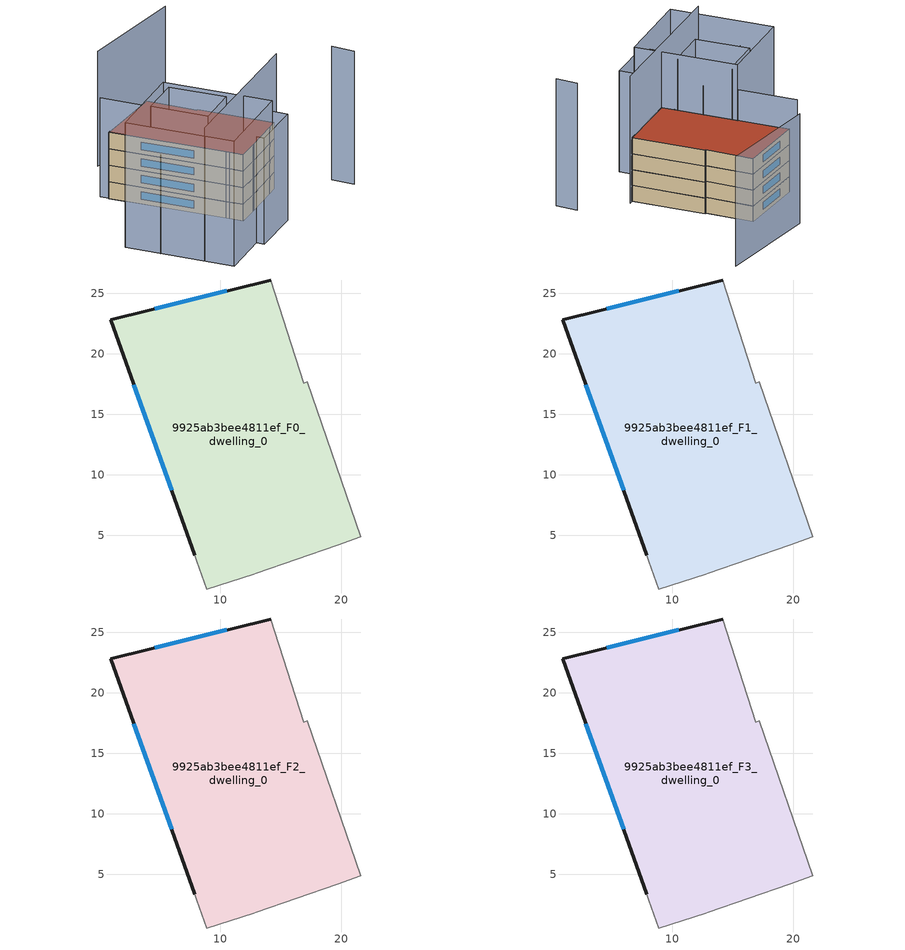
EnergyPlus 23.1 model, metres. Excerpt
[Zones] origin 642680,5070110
9925ab3bee4811ef_F0_dwelling_0
 floor ground (EU_floor_Construction): 19.68,4.17 21.58,4.87 17.18,17.67 16.88,17.58 14.18,26.08 0.97,22.78 7.87,3.37 8.07,2.87 8.87,0.57 12.77,1.76 12.97,1.87 z0
 wall outside (EU_wall_Construction): 7.87,3.37 0.97,22.78 14.18,26.08 z0:3
 wall adiabatic (EU_wall_Construction): 14.18,26.08 16.88,17.58 17.18,17.67 21.58,4.87 19.68,4.17 12.97,1.87 12.77,1.76 8.87,0.57 8.07,2.87 7.87,3.37 z0:3
 window (EU_Window_Construction): 5.97,8.71 2.87,17.44 / 4.61,23.69 10.55,25.17 z0.83:2.17
9925ab3bee4811ef_F1_dwelling_0
 floor to 9925ab3bee4811ef_F0_dwelling_0 (EU_floor_Construction): 19.68,4.17 21.58,4.87 17.18,17.67 16.88,17.58 14.18,26.08 0.97,22.78 7.87,3.37 8.07,2.87 8.87,0.57 12.77,1.76 12.97,1.87 z3
 wall outside (EU_wall_Construction): 7.87,3.37 0.97,22.78 14.18,26.08 z3:6
 wall adiabatic (EU_wall_Construction): 14.18,26.08 16.88,17.58 17.18,17.67 21.58,4.87 19.68,4.17 12.97,1.87 12.77,1.76 8.87,0.57 8.07,2.87 7.87,3.37 z3:6
 window (EU_Window_Construction): 5.97,8.71 2.87,17.44 / 4.61,23.69 10.55,25.17 z3.83:5.17
9925ab3bee4811ef_F2_dwelling_0
 floor to 9925ab3bee4811ef_F1_dwelling_0 (EU_floor_Construction): 19.68,4.17 21.58,4.87 17.18,17.67 16.88,17.58 14.18,26.08 0.97,22.78 7.87,3.37 8.07,2.87 8.87,0.57 12.77,1.76 12.97,1.87 z6
 wall outside (EU_wall_Construction): 7.87,3.37 0.97,22.78 14.18,26.08 z6:9
 wall adiabatic (EU_wall_Construction): 14.18,26.08 16.88,17.58 17.18,17.67 21.58,4.87 19.68,4.17 12.97,1.87 12.77,1.76 8.87,0.57 8.07,2.87 7.87,3.37 z6:9
 window (EU_Window_Construction): 5.97,8.71 2.87,17.44 / 4.61,23.69 10.55,25.17 z6.83:8.17
9925ab3bee4811ef_F3_dwelling_0
 floor to 9925ab3bee4811ef_F2_dwelling_0 (EU_floor_Construction): 19.68,4.17 21.58,4.87 17.18,17.67 16.88,17.58 14.18,26.08 0.97,22.78 7.87,3.37 8.07,2.87 8.87,0.57 12.77,1.76 12.97,1.87 z9
 wall outside (EU_wall_Construction): 7.87,3.37 0.97,22.78 14.18,26.08 z9:12
 wall adiabatic (EU_wall_Construction): 14.18,26.08 16.88,17.58 17.18,17.67 21.58,4.87 19.68,4.17 12.97,1.87 12.77,1.76 8.87,0.57 8.07,2.87 7.87,3.37 z9:12
 window (EU_Window_Construction): 5.97,8.71 2.87,17.44 / 4.61,23.69 10.55,25.17 z9.83:11.17
 roof outside (EU_roof_Construction): 14.18,26.08 16.88,17.58 17.18,17.67 21.58,4.87 19.68,4.17 12.97,1.87 12.77,1.76 8.87,0.57 8.07,2.87 7.87,3.37 0.97,22.78 z12
shading: -6.82,-4.79 22.41,5.15 / 31.5,-3.76 30.44,0.18 z0:24; 12.95,-1.68 13.96,-4.71 / 13.96,-4.71 4.45,-7.88 / 4.45,-7.88 3.44,-4.85 / 3.44,-4.85 12.95,-1.68 z0:19.1; -5.14,-9.71 -11.44,8.38 / -11.44,8.38 4.32,13.87 / 4.32,13.87 10.62,-4.22 / 10.62,-4.22 -5.14,-9.71 z0:22.5; 4.5,12.85 7.87,3.37 / 7.87,3.37 0.33,0.69 / 0.33,0.69 -3.03,10.18 / -3.03,10.18 4.5,12.85 z0:21.9; 0.69,24.32 6.29,7.81 / 6.29,7.81 -9.44,2.48 z0:17.8; 29.61,35.56 9.28,32.39 z0:20.7
[Building]
EU S2 Campaign: North Axis=0; Terrain=City; Solar Distribution=FullExterior
[Site:Location]
Lyon-Bron: Latitude=45.75; Longitude=5; Time Zone=1; Elevation=198
[SizingPeriod:WeatherFileDays]
AnnualSizingPeriod: Begin Month=1; Begin Day of Month=1; End Month=12; End Day of Month=31; Day of Week for Start Day=Monday; Use Weather File Daylight Saving Period=No; Use Weather File Rain and Snow Indicators=No
[MATERIAL]
EU_InternalMass_Material: Roughness=MediumRough; Thickness=0.1; Conductivity=1; Density=1800; Specific Heat=900; Thermal Absorptance=0.9; Solar Absorptance=0.7; Visible Absorptance=0.7
[MATERIAL:NOMASS] Roughness=MediumRough; Thermal Absorptance=0.9; Solar Absorptance=0.7; Visible Absorptance=0.7
Name | Thermal Resistance
EU_wall_NoMass | 0.87146
EU_roof_NoMass | 0.842276
EU_floor_NoMass | 0.496999
[WINDOWMATERIAL:SIMPLEGLAZINGSYSTEM]
EU_Window_SimpleGlazing: UFactor=2.2525; Solar Heat Gain Coefficient=0.76; Visible Transmittance=0.76
[CONSTRUCTION]
EU_wall_Construction: EU_wall_NoMass
EU_roof_Construction: EU_roof_NoMass
EU_floor_Construction: EU_floor_NoMass
EU_InternalMass_Construction: EU_InternalMass_Material
EU_Window_Construction: EU_Window_SimpleGlazing
[ZONE] Type=1; Multiplier=1; Ceiling Height=autocalculate; Floor Area=autocalculate; Part of Total Floor Area=Yes
Name | Volume
9925ab3bee4811ef_F0_dwelling_0 | 931.921
9925ab3bee4811ef_F1_dwelling_0; 9925ab3bee4811ef_F2_dwelling_0 | 931.922
9925ab3bee4811ef_F3_dwelling_0 | 4659.61
[INTERNALMASS] Construction=EU_InternalMass_Construction; Surface Area=310.641
Name | Zone or ZoneList
9925ab3bee4811ef_F0_dwelling_0_EU_InternalMass | 9925ab3bee4811ef_F0_dwelling_0
9925ab3bee4811ef_F1_dwelling_0_EU_InternalMass | 9925ab3bee4811ef_F1_dwelling_0
9925ab3bee4811ef_F2_dwelling_0_EU_InternalMass | 9925ab3bee4811ef_F2_dwelling_0
9925ab3bee4811ef_F3_dwelling_0_EU_InternalMass | 9925ab3bee4811ef_F3_dwelling_0
[OTHEREQUIPMENT] Fuel Type=Electricity; Design Level Calculation Method=Watts/Area; Power per Zone Floor Area=1; Fraction Latent=0; Fraction Radiant=0; Fraction Lost=0; Carbon Dioxide Generation Rate=0; EndUse Subcategory=EU_Step8_InternalGains
Name | Zone or ZoneList or Space or SpaceList | Schedule
EU_Step8_InternalGain_9925ab3bee4811ef_F0_dwelling_0_f000 | 9925ab3bee4811ef_F0_dwelling_0 | EU_Step8_GainSchedule_9925ab3bee4811ef_F0_dwelling_0_f000
EU_Step8_InternalGain_9925ab3bee4811ef_F1_dwelling_0_f000 | 9925ab3bee4811ef_F1_dwelling_0 | EU_Step8_GainSchedule_9925ab3bee4811ef_F1_dwelling_0_f000
EU_Step8_InternalGain_9925ab3bee4811ef_F2_dwelling_0_f000 | 9925ab3bee4811ef_F2_dwelling_0 | EU_Step8_GainSchedule_9925ab3bee4811ef_F2_dwelling_0_f000
EU_Step8_InternalGain_9925ab3bee4811ef_F3_dwelling_0_f000 | 9925ab3bee4811ef_F3_dwelling_0 | EU_Step8_GainSchedule_9925ab3bee4811ef_F3_dwelling_0_f000
[ZONEVENTILATION:DESIGNFLOWRATE] Schedule=EU_AlwaysOn; Design Flow Rate Calculation Method=AirChanges/Hour; Air Changes per Hour=0.425; Ventilation Type=Natural; Fan Pressure Rise=0; Fan Total Efficiency=1; Constant Term Coefficient=1; Temperature Term Coefficient=0; Velocity Term Coefficient=0; Velocity Squared Term Coefficient=0; Minimum Indoor Temperature=-100; Maximum Indoor Temperature=100; Delta Temperature=-100; Minimum Outdoor Temperature=-100; Maximum Outdoor Temperature=100; Maximum Wind Speed=40
Name | Zone or ZoneList or Space or SpaceList
EU_ConstantAir_9925ab3bee4811ef_F0_dwelling_0 | 9925ab3bee4811ef_F0_dwelling_0
EU_ConstantAir_9925ab3bee4811ef_F1_dwelling_0 | 9925ab3bee4811ef_F1_dwelling_0
EU_ConstantAir_9925ab3bee4811ef_F2_dwelling_0 | 9925ab3bee4811ef_F2_dwelling_0
EU_ConstantAir_9925ab3bee4811ef_F3_dwelling_0 | 9925ab3bee4811ef_F3_dwelling_0
[HVACTEMPLATE:THERMOSTAT] Constant Heating Setpoint=20; Constant Cooling Setpoint=50
EU_HeatOnly_9925ab3bee4811ef_F0_dwelling_0; EU_HeatOnly_9925ab3bee4811ef_F1_dwelling_0; EU_HeatOnly_9925ab3bee4811ef_F2_dwelling_0; EU_HeatOnly_9925ab3bee4811ef_F3_dwelling_0
[HVACTEMPLATE:ZONE:IDEALLOADSAIRSYSTEM] System Availability Schedule=EU_AlwaysOn; Maximum Heating Supply Air Temperature=50; Minimum Cooling Supply Air Temperature=13; Maximum Heating Supply Air Humidity Ratio=0.0156; Minimum Cooling Supply Air Humidity Ratio=0.0077; Heating Limit=NoLimit; Cooling Limit=NoLimit; Heating Availability Schedule=EU_AlwaysOn; Cooling Availability Schedule=EU_CoolingOff; Dehumidification Control Type=ConstantSensibleHeatRatio; Cooling Sensible Heat Ratio=0.7; Dehumidification Setpoint=60; Humidification Control Type=None; Humidification Setpoint=30; Outdoor Air Method=None; Outdoor Air Flow Rate per Person=0.00944; Outdoor Air Flow Rate per Zone Floor Area=0; Outdoor Air Flow Rate per Zone=0; Demand Controlled Ventilation Type=None; Outdoor Air Economizer Type=NoEconomizer; Heat Recovery Type=None; Sensible Heat Recovery Effectiveness=0.7; Latent Heat Recovery Effectiveness=0.65
Name | Template Thermostat
9925ab3bee4811ef_F0_dwelling_0 | EU_HeatOnly_9925ab3bee4811ef_F0_dwelling_0
9925ab3bee4811ef_F1_dwelling_0 | EU_HeatOnly_9925ab3bee4811ef_F1_dwelling_0
9925ab3bee4811ef_F2_dwelling_0 | EU_HeatOnly_9925ab3bee4811ef_F2_dwelling_0
9925ab3bee4811ef_F3_dwelling_0 | EU_HeatOnly_9925ab3bee4811ef_F3_dwelling_0
[SIZING:ZONE] Zone Cooling Design Supply Air Temperature Input Method=SupplyAirTemperature; Zone Cooling Design Supply Air Temperature=13; Zone Heating Design Supply Air Temperature Input Method=SupplyAirTemperature; Zone Heating Design Supply Air Temperature=50; Zone Cooling Design Supply Air Humidity Ratio=0.008; Zone Heating Design Supply Air Humidity Ratio=0.008; Cooling Design Air Flow Method=DesignDay; Cooling Design Air Flow Rate=0; Cooling Minimum Air Flow per Zone Floor Area=0.000762; Cooling Minimum Air Flow=0; Cooling Minimum Air Flow Fraction=0.2; Heating Design Air Flow Method=DesignDay; Heating Design Air Flow Rate=0; Heating Maximum Air Flow per Zone Floor Area=0.002032; Heating Maximum Air Flow=0.141576; Heating Maximum Air Flow Fraction=0.3; Account for Dedicated Outdoor Air System=No; Dedicated Outdoor Air System Control Strategy=NeutralSupplyAir; Dedicated Outdoor Air Low Setpoint Temperature for Design=autosize; Dedicated Outdoor Air High Setpoint Temperature for Design=autosize; Zone Load Sizing Method=Sensible Load Only No Latent Load; Zone Latent Cooling Design Supply Air Humidity Ratio Input Method=HumidityRatioDifference; Zone Cooling Design Supply Air Humidity Ratio Difference=0.005; Zone Latent Heating Design Supply Air Humidity Ratio Input Method=HumidityRatioDifference; Zone Humidification Design Supply Air Humidity Ratio Difference=0.005
9925ab3bee4811ef_F0_dwelling_0; 9925ab3bee4811ef_F1_dwelling_0; 9925ab3bee4811ef_F2_dwelling_0; 9925ab3bee4811ef_F3_dwelling_0
[SCHEDULE:CONSTANT]
Name | Hourly Value
EU_AlwaysOn | 1
EU_CoolingOff | 0
[SCHEDULE:FILE] Column Number=1; Rows to Skip at Top=0; Number of Hours of Data=8760; Column Separator=Comma; Interpolate to Timestep=No; Minutes per Item=60; Adjust Schedule for Daylight Savings=Yes
Name | File
EU_Step8_GainSchedule_9925ab3bee4811ef_F0_dwelling_0_f000 | ../../schedules/9925ab3bee4811ef/9925ab3bee4811ef_F0_dwelling_0_f000_gain.csv
EU_Step8_GainSchedule_9925ab3bee4811ef_F1_dwelling_0_f000 | ../../schedules/9925ab3bee4811ef/9925ab3bee4811ef_F1_dwelling_0_f000_gain.csv
EU_Step8_GainSchedule_9925ab3bee4811ef_F2_dwelling_0_f000 | ../../schedules/9925ab3bee4811ef/9925ab3bee4811ef_F2_dwelling_0_f000_gain.csv
EU_Step8_GainSchedule_9925ab3bee4811ef_F3_dwelling_0_f000 | ../../schedules/9925ab3bee4811ef/9925ab3bee4811ef_F3_dwelling_0_f000_gain.csv
